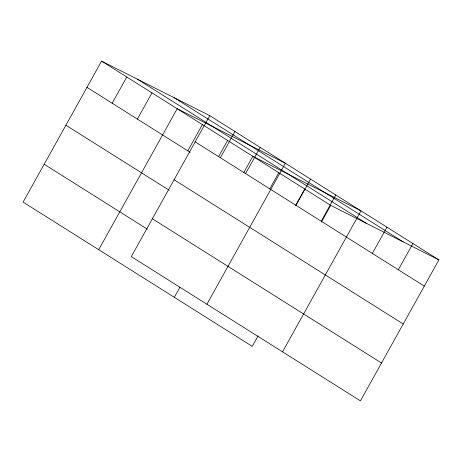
<?xml version="1.0" encoding="UTF-8"?>
<svg xmlns="http://www.w3.org/2000/svg" width="462" height="462" viewBox="0 0 462 462"><rect width="100%" height="100%" fill="white"/><g stroke="black" fill="none" stroke-linecap="round" stroke-linejoin="round"><path stroke-width="0.69" d="M209.76 115.644L131.289 256.629L360.429 400.877L438.9 259.892L209.76 115.644L101.571 61.123L23.1 202.108L252.24 346.356L258.114 335.799M112.179 103.217L126.779 76.987M137.381 119.086L151.981 92.856M98.718 249.711L177.189 108.72L285.377 163.248L206.907 304.233M187.797 150.82L202.396 124.59M218.561 156.693L227.599 140.46M220.368 157.744L234.967 131.514M174.33 297.309L179.862 287.376M243.769 172.563L252.806 156.323L360.995 210.845L282.519 351.836M245.57 173.608L260.17 147.378M269.739 188.912L278.771 172.673M295.703 205.255L304.741 189.022M295.98 205.342L310.579 179.112M321.188 221.211L335.787 194.981M321.327 222.228L330.711 205.371L101.571 61.123M372.36 253.424L386.96 227.194M398.331 269.773L412.93 243.543M330.711 205.371L438.9 259.892M174.058 97.655L403.199 241.897M137.272 79.112L366.412 223.36M195.16 141.874L424.301 286.122M86.971 87.353L190.194 152.333M174.082 179.747L403.222 323.989M65.893 125.219L169.115 190.2M152.368 218.763L381.508 363.011M44.179 164.241L147.401 229.216"/></g></svg>
